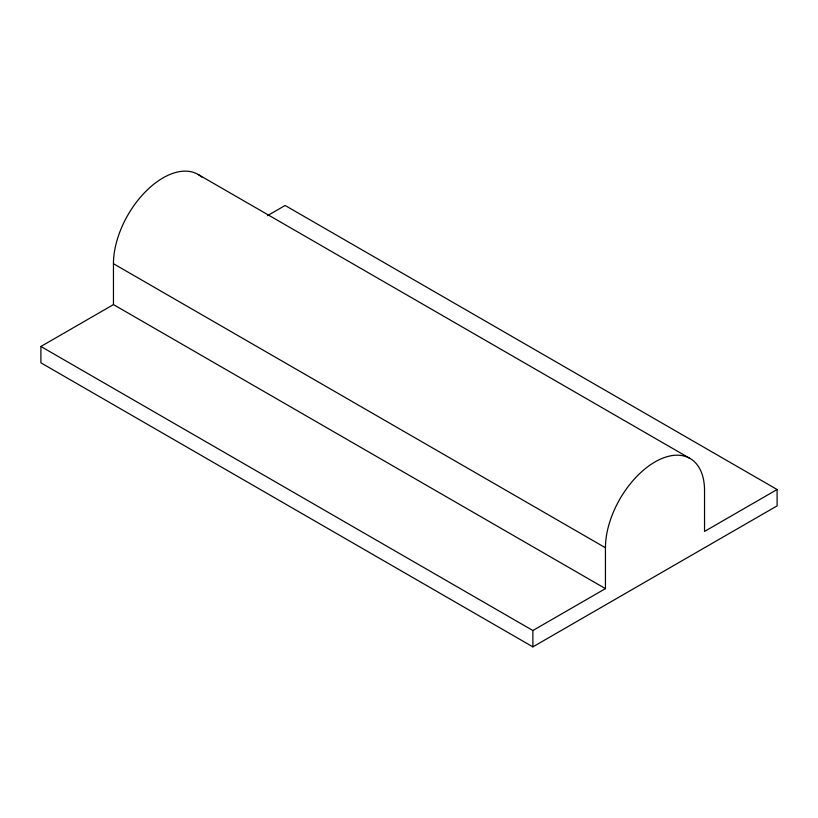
<?xml version="1.0" encoding="UTF-8"?>
<svg xmlns="http://www.w3.org/2000/svg" width="818" height="818" viewBox="0 0 818 818"><rect width="100%" height="100%" fill="white"/><g stroke="black" fill="none" stroke-linecap="round" stroke-linejoin="round"><path stroke-width="1.23" d="M40.9 346.474L113.457 304.582L605.443 588.623L605.443 547.753A70.072 40.46 -60 0 1 654.993 461.935A70.072 40.46 -60 0 1 704.543 490.544L704.543 531.414L777.1 489.522L777.1 505.861L532.876 646.864L40.9 362.824L40.9 346.474L532.876 630.514L605.443 588.623M267.527 215.635L285.124 205.471L777.1 489.522M198.048 174.418L690.024 458.458M201.79 177.097A70.072 40.46 -60 0 0 146.678 190.522A70.072 40.46 -60 0 0 113.457 263.713L605.443 547.753M532.876 630.514L532.876 646.864M113.457 263.713L113.457 304.582"/></g></svg>
